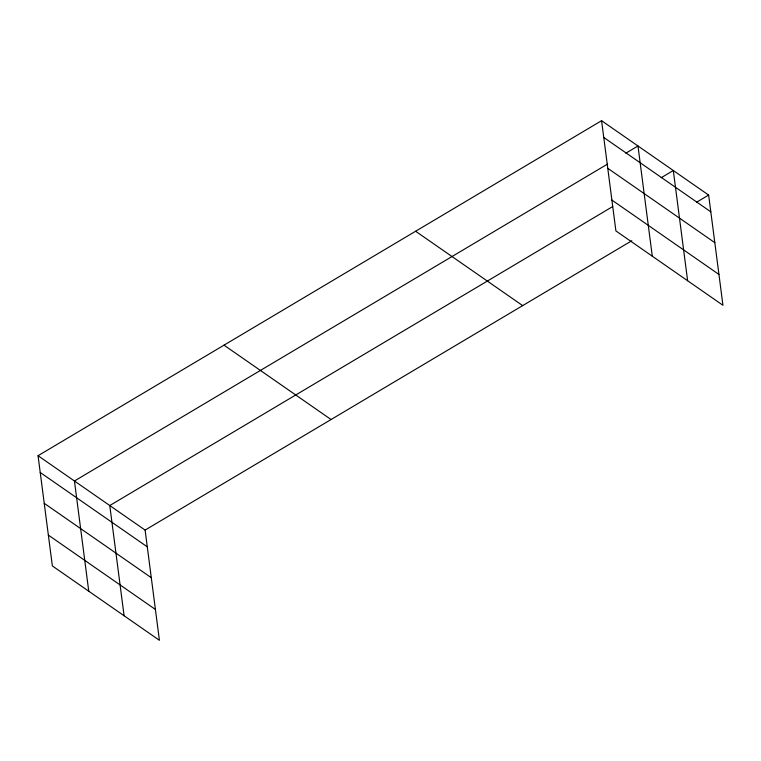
<?xml version="1.0" encoding="UTF-8"?>
<svg xmlns="http://www.w3.org/2000/svg" width="761" height="761" viewBox="0 0 761 761"><rect width="100%" height="100%" fill="white"/><g stroke="black" fill="none" stroke-linecap="round" stroke-linejoin="round"><path stroke-width="1.14" d="M38.05 455.715L145.104 530.084L159.42 640.305L52.366 565.937L38.05 455.715L601.58 120.695L708.634 195.063L722.95 305.285L615.896 230.916L601.58 120.695M607.659 164.005L74.445 481L88.761 591.221M625.846 153.189L637.975 145.979L652.291 256.2M612.662 206.573L109.774 505.542L124.091 615.763M661.176 177.732L673.304 170.521L687.621 280.742M145.104 530.084L631.82 240.723M696.505 202.274L708.634 195.063M603.758 137.456L710.812 211.824M607.763 168.295L714.817 242.664M611.892 200.076L718.945 274.445M415.611 231.249L522.674 305.618M224.01 345.152L331.073 419.53M40.228 472.476L147.282 546.845M44.233 503.316L151.287 577.685M48.362 535.097L155.415 609.466"/></g></svg>
